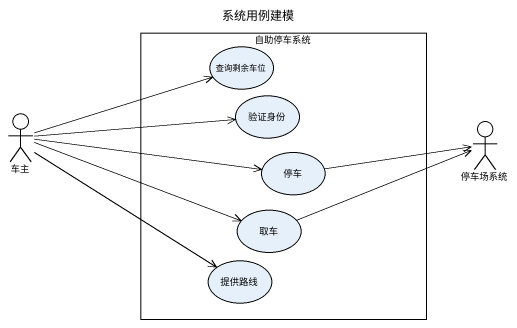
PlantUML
@startuml
title 系统用例建模
rectangle 自助停车系统 {
  usecase 查询剩余车位
  usecase 验证身份
  usecase 停车
  usecase 取车
  usecase 提供路线
}
actor 车主
actor 停车场系统
车主 -right-> 查询剩余车位
车主 -right-> 验证身份
车主 -right-> 停车
车主 -right-> 取车
车主 -right-> 提供路线
停车 -right-> 停车场系统
取车 -right-> 停车场系统
@enduml
